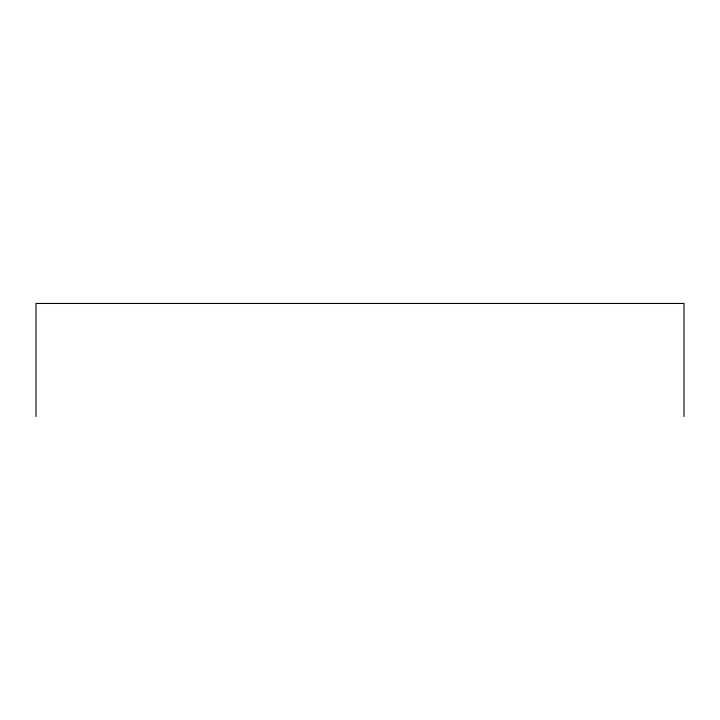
<?xml version="1.0" encoding="UTF-8"?>
<svg xmlns="http://www.w3.org/2000/svg" width="720" height="720" viewBox="0 0 720 720"><rect width="100%" height="100%" fill="white"/><g stroke="black" fill="none" stroke-linecap="round" stroke-linejoin="round"><path stroke-width="1.08" d="M684 416.538L684 303.462L36 303.462L36 416.538"/></g></svg>
